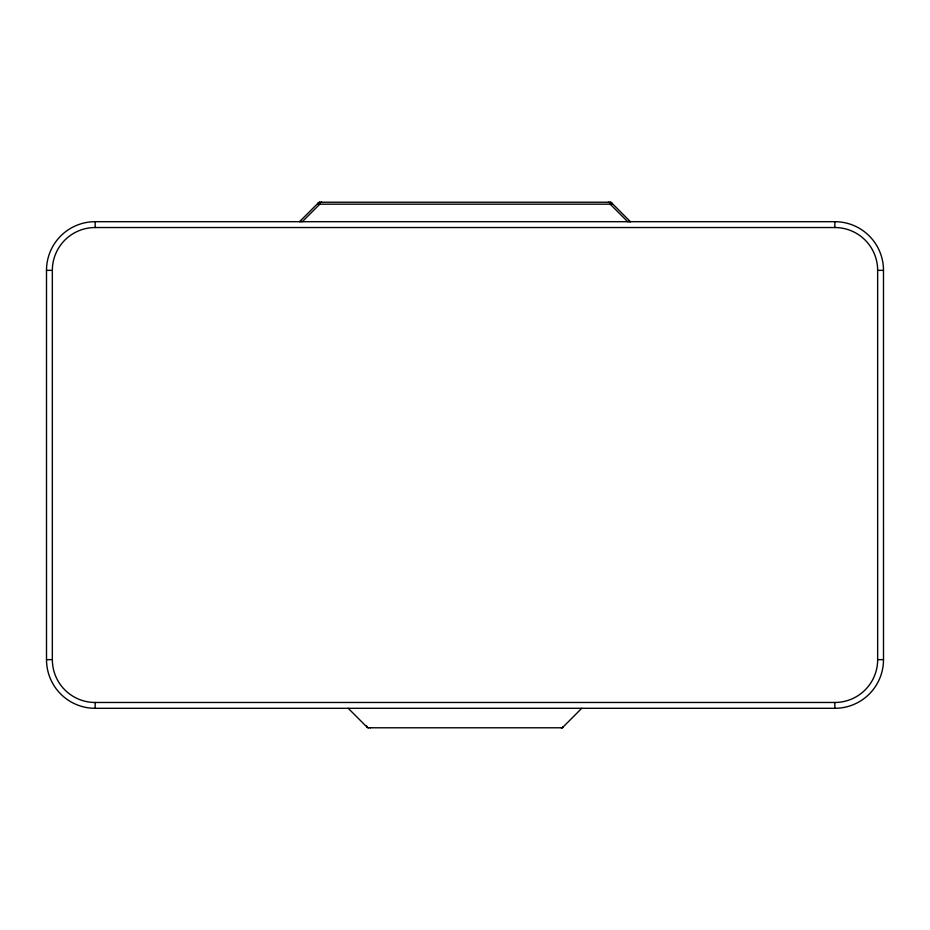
<?xml version="1.0" encoding="UTF-8"?>
<svg xmlns="http://www.w3.org/2000/svg" width="930" height="930" viewBox="0 0 930 930"><rect width="100%" height="100%" fill="white"/><g stroke="black" fill="none" stroke-linecap="round" stroke-linejoin="round"><path stroke-width="1.4" d="M370.512 727.748L370.512 727.748A1.941 1.627 -90 0 1 370.14 727.725M608.487 202.252L608.487 202.229A1.941 1.651 -90 0 1 608.859 202.275M561.267 727.748L561.453 727.783A1.941 1.941 0 0 0 562.894 727.213L562.859 726.795M348.192 708.265L367.106 727.213A1.941 1.941 0 0 0 368.478 727.783L562.325 727.783L581.808 708.242M562.917 727.179L562.173 727.667M629.168 221.421L627.704 221.689L610.185 204.17L319.815 204.17L302.297 221.689L300.832 221.421M300.46 221.387L299.53 221.7L318.444 202.787A1.941 1.941 0 0 1 319.815 202.217L610.185 202.217A1.941 1.941 0 0 1 611.556 202.787L630.505 221.817L629.54 221.387A2.488 0.86 -20.5 0 0 629.099 221.503M95.162 221.689L834.838 221.689A48.639 48.639 0 0 1 883.488 270.351L883.5 659.649A48.639 48.639 0 0 1 834.838 708.3L95.162 708.311A48.639 48.639 0 0 1 46.512 659.649L46.5 270.351A48.639 48.639 0 0 1 95.162 221.7L95.162 227.525A42.803 42.803 0 0 0 52.347 270.351L46.5 270.351M95.162 227.525L834.838 227.525A42.803 42.803 0 0 1 877.653 270.351L877.664 659.649A42.803 42.803 0 0 1 834.838 702.464L95.162 702.476A42.803 42.803 0 0 1 52.347 659.649L46.5 659.649M877.664 270.351L883.5 270.351M877.664 659.649L883.5 659.649M321.513 202.229L321.513 202.298A1.941 1.651 90 0 0 321.141 202.275M834.838 221.689L834.838 227.525M834.838 702.476L834.838 708.311M95.162 702.476L95.162 708.311M52.336 270.351L52.336 659.649M611.987 204.181A1.941 1.697 -45 0 0 611.556 202.787L610.185 204.17L610.185 202.229A1.941 1.639 -90 0 1 611.824 204.17M318.176 204.17A1.941 1.639 90 0 1 319.815 202.217L319.815 204.17L318.444 202.798A1.941 1.697 45 0 0 318.014 204.181M368.478 727.783A1.941 1.604 -90 0 1 367.071 726.76M367.106 727.213A1.941 1.709 -44.9 0 1 366.664 725.877M300.378 221.328A2.488 0.965 23 0 1 300.762 221.34"/></g></svg>
